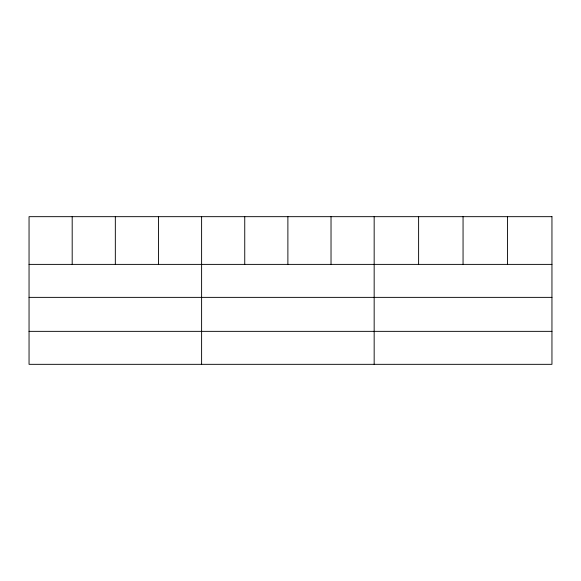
<?xml version="1.0" encoding="UTF-8"?>
<svg xmlns="http://www.w3.org/2000/svg" width="581" height="581" viewBox="0 0 581 581"><rect width="100%" height="100%" fill="white"/><g stroke="black" fill="none" stroke-linecap="round" stroke-linejoin="round"><path stroke-width="0.87" d="M29.05 264.384L551.95 264.384M29.05 297.37L551.95 297.37M29.05 331.352L551.95 331.352M507.503 216.669L507.503 264.384M463.057 216.669L463.057 264.384M418.61 216.669L418.61 264.384M374.164 216.669L374.164 364.331M331.025 216.669L331.025 264.384M287.885 216.669L287.885 264.384M244.746 216.669L244.746 264.384M201.607 216.669L201.607 364.331M158.468 216.669L158.468 264.384M115.329 216.669L115.329 264.384M72.189 216.669L72.189 264.384M551.95 216.669L29.05 216.669L29.05 364.331L551.95 364.331L551.95 216.669"/></g></svg>
